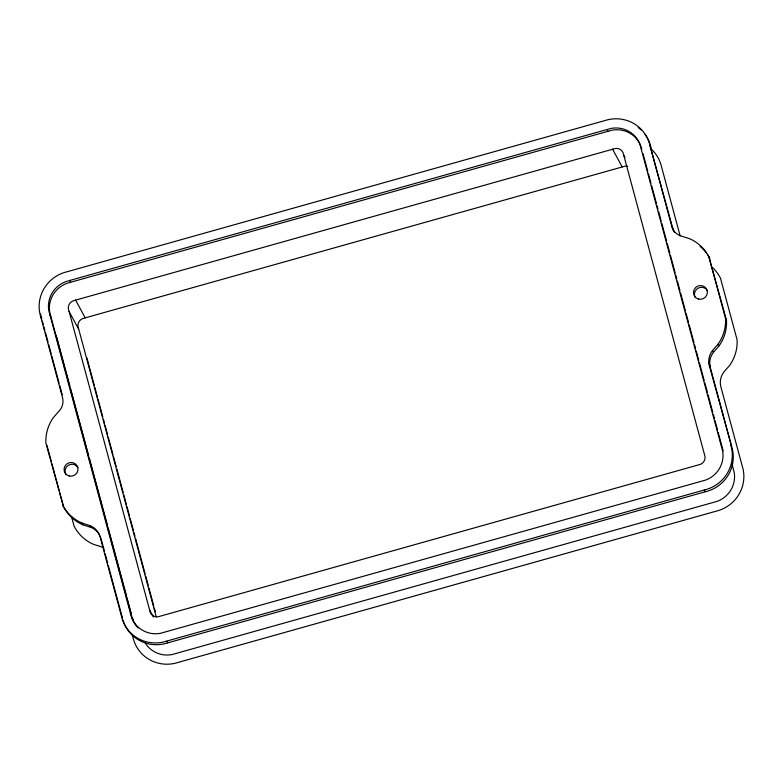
<?xml version="1.0" encoding="UTF-8"?>
<svg xmlns="http://www.w3.org/2000/svg" width="783" height="783" viewBox="0 0 783 783"><rect width="100%" height="100%" fill="white"/><g stroke="black" fill="none" stroke-linecap="round" stroke-linejoin="round"><path stroke-width="1.17" d="M122.98 620.107A35.646 34.795 -28.5 0 0 167.709 642.872L705.287 491.763A35.646 34.795 -28.5 0 0 731.635 446.516L709.329 365.592A17.471 17.06 -28.5 0 1 712.491 350.51L718.021 344.226A40.765 39.796 -28.5 0 0 725.528 318.466L708.928 256.902A40.765 39.796 -28.5 0 0 689.559 238.698L681.65 236.182A14.476 14.133 -28.5 0 1 671.785 226.375L650.027 145.736A35.646 34.795 -28.5 0 0 604.701 120.631L67.132 271.74A35.646 34.795 -28.5 0 0 40.775 316.988L62.532 397.637A14.476 14.133 -28.5 0 1 58.96 411.222L53.43 417.505A40.765 39.796 -28.5 0 0 45.923 443.266L63.482 506.601A40.765 39.796 -28.5 0 0 82.851 524.806L90.759 527.321A17.471 17.06 -28.5 0 1 99.568 534.955M709.329 365.592L710.289 367.364A17.471 17.06 -28.5 0 1 713.45 352.281L718.98 345.998A40.765 39.796 -28.5 0 0 726.497 320.237L708.928 256.902M69.599 280.5L65.606 281.723A26.299 25.682 -28.5 0 0 48.791 310.587L131.515 617.307A26.299 25.682 -28.5 0 0 160.427 633.32L705.855 480.008A26.299 25.682 -28.5 0 0 722.66 451.135L639.946 144.424A26.299 25.682 -28.5 0 0 611.024 128.412L69.599 280.5L70.568 282.272L611.993 130.184A26.299 25.682 -28.5 0 1 640.905 146.196M70.568 282.272L66.565 283.495A26.299 25.682 -28.5 0 0 49.75 312.368L132.474 619.079A26.299 25.682 -28.5 0 0 138.2 628.005M75.599 300.124L73.064 300.897A7.282 7.116 -28.5 0 0 68.405 308.894L150.238 612.316A7.282 7.116 -28.5 0 0 158.244 616.75L700.315 464.378A7.282 7.116 -28.5 0 0 704.974 456.381L623.141 152.959A7.282 7.116 -28.5 0 0 615.135 148.525L75.599 300.124L85.22 317.849L624.756 166.25A7.282 7.116 -28.5 0 1 627.751 166.309M85.22 317.849L82.685 318.622A7.282 7.116 -28.5 0 0 78.026 326.619L156.257 616.935M62.523 504.829A40.765 39.796 -28.5 0 0 81.892 523.034L89.8 525.55A17.471 17.06 -28.5 0 1 100.077 536.844L121.424 615.996A35.646 34.795 -28.5 0 0 166.75 641.101L704.318 489.992A35.646 34.795 -28.5 0 0 730.676 444.744M650.027 145.736L673.703 231.69M725.528 318.466L726.497 320.237M671.785 226.375L672.744 228.156A14.476 14.133 -28.5 0 0 674.789 232.512M623.875 155.455L625.01 157.54M606.982 129.449L607.941 131.221M612.56 149.181L622.182 166.906M718.021 344.226L718.98 345.998M712.491 350.51L713.45 352.281M704.318 489.992L705.287 491.763M69.021 311.419L78.643 329.144M49.769 314.57L50.729 316.342M40.775 316.988L41.744 318.759A35.646 34.795 -28.5 0 1 40.589 314.071M166.75 641.101L167.709 642.872M149.504 609.83L153.468 617.121M89.8 525.55L90.759 527.321M81.892 523.034L82.851 524.806M130.35 613.383L131.319 615.154M121.424 615.996L122.383 617.767L108.26 565.395M641.189 147.175L641.776 149.142M132.327 617.464L133.198 620.41M680.173 235.957L661.576 167.004A35.646 34.795 -28.5 0 0 650.683 148.613M709.016 362.646L731.635 446.516M731.958 463.702L734.209 472.413A26.299 25.682 -28.5 0 1 717.394 501.277L171.976 654.588A26.299 25.682 -28.5 0 1 145.129 642.843M643.019 153.664L647.795 171.379M648.432 173.748L650.976 183.193M651.613 185.551L656.399 203.267M657.035 205.635L657.984 209.178M658.62 211.537L661.175 220.992M661.811 223.351L666.587 241.066M667.224 243.425L669.768 252.88M670.414 255.238L675.191 272.954M675.827 275.313L676.776 278.856M677.422 281.224L679.967 290.669M680.603 293.038L685.379 310.753M686.016 313.112L688.57 322.557M689.206 324.925L693.983 342.641M694.619 345L695.578 348.543M696.214 350.901L698.759 360.356M699.395 362.715L704.171 380.43M704.808 382.799L707.362 392.244M707.998 394.603L712.775 412.318M713.411 414.687L714.37 418.23M715.006 420.588L717.551 430.033M718.187 432.402L722.327 447.759M86.923 358.037L94.244 385.167M94.88 387.526L97.425 396.961M98.061 399.32L102.827 417.016M103.464 419.375L104.423 422.908M105.059 425.267L107.604 434.702M108.24 437.061L113.006 454.757M113.643 457.115L116.187 466.551M116.824 468.909L123.185 492.497M123.822 494.856L126.366 504.301M127.003 506.66L129.547 516.095M130.184 518.454L133.364 530.248M134.001 532.606L134.96 536.14M135.596 538.498L145.139 573.89M145.775 576.249L148.32 585.684M148.956 588.043L153.722 605.729M154.359 608.088L155.318 611.631M56.229 335.388L69.922 386.176M70.558 388.534L88.714 455.853M89.35 458.221L107.506 525.54M108.152 527.899L126.308 595.227M126.944 597.586L131.084 612.942M132.337 634.935L132.973 637.264A35.646 34.795 -28.5 0 0 178.299 662.369L715.868 511.26A35.646 34.795 -28.5 0 0 742.225 466.012L720.879 386.861A17.471 17.06 -28.5 0 1 724.04 371.778L729.57 365.495A40.765 39.796 -28.5 0 0 737.077 339.734L720.477 278.171A40.765 39.796 -28.5 0 0 712.413 267.394M42.37 321.099L43.319 324.602M43.946 326.942L44.895 330.446M45.522 332.785L48.047 342.132M48.673 344.471L51.198 353.828M51.825 356.157L59.077 383.044M59.714 385.383L62.229 394.73M101.036 538.626L104.491 551.428M105.118 553.757L107.633 563.065M71.566 516.809L74.072 526.098A40.765 39.796 -28.5 0 0 93.441 544.302L101.35 546.818A17.471 17.06 -28.5 0 1 103.748 547.943M46.882 445.038L51.267 461.304M51.893 463.624L59.097 490.344M59.723 492.664L63.482 506.601M722.65 448.933L723.14 450.92M700.129 246.4A40.765 39.796 -28.5 0 1 706.325 252.938M707.626 254.778A40.765 39.796 -28.5 0 1 709.887 258.674M695.363 297.706A6.988 6.822 -28.5 0 1 697.937 288.291A6.988 6.822 -28.5 0 1 707.421 290.65M645.026 134.431A35.646 34.795 -28.5 0 1 650.996 147.507M638.223 127.6A35.646 34.795 -28.5 0 1 641.003 129.929M65.948 474.635A6.988 6.822 -28.5 0 1 68.522 465.219A6.988 6.822 -28.5 0 1 78.016 467.568M100.155 536.14A17.471 17.06 -28.5 0 1 100.645 537.363M69.198 475.986A6.988 6.822 -28.5 0 0 77.742 467.441A6.988 6.822 -28.5 0 0 66.124 464.554A6.988 6.822 -28.5 0 0 69.198 475.986M698.612 299.057A6.988 6.822 -28.5 0 0 707.147 290.513A6.988 6.822 -28.5 0 0 695.529 287.635A6.988 6.822 -28.5 0 0 698.612 299.057"/></g></svg>
